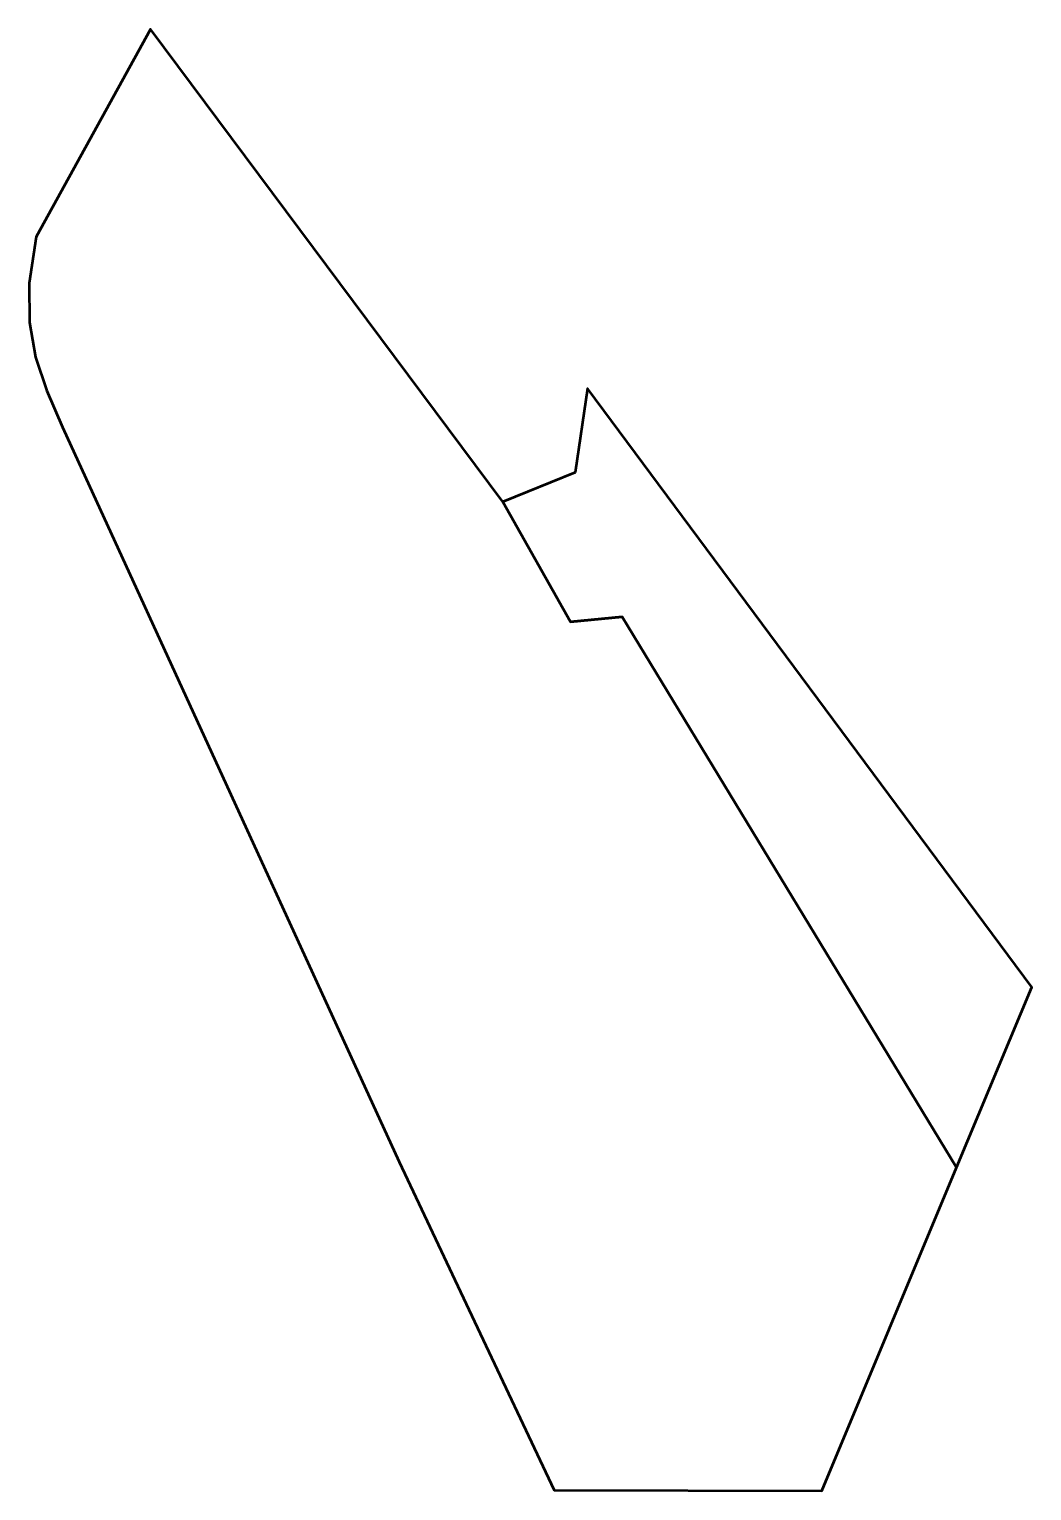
# Model space of a CAD drawing. Header units: metres. Extents: x 807932 to 808000, y 9157418 to 9157518.
import ezdxf

# ---------------------------------------------------------------- set-up
doc = ezdxf.new("R2010")
doc.units = ezdxf.units.M
doc.header["$MEASUREMENT"] = 0
doc.layers.add('2788-21024', color=1, linetype='Continuous')

msp = doc.modelspace()

# ---------------------------------------------------------------- linework, layer by layer
at = {"layer": '2788-21024', "color": 254, "lineweight": 53, "true_color": 0xcccccc}
msp.add_lwpolyline([(807956.98, 9157440.81), (807962.15, 9157429.88), (807967.6, 9157418.31), (807985.94, 9157418.28), (807995.17, 9157440.43), (807972.26, 9157478.15), (807968.71, 9157477.81), (807964.07, 9157486.04), (807939.94, 9157518.42), (807932.11, 9157504.2), (807931.63, 9157501.03), (807931.65, 9157498.32), (807932.06, 9157495.96), (807932.83, 9157493.65), (807933.91, 9157491.15)], close=True, dxfattribs=at)
at = {"layer": '2788-21024', "color": 3, "lineweight": 53, "true_color": 0x00ff00}
msp.add_lwpolyline([(807972.26, 9157478.15), (807995.17, 9157440.43), (808000.32, 9157452.79), (807969.89, 9157493.8), (807969.03, 9157488.05), (807964.07, 9157486.04), (807968.71, 9157477.81)], close=True, dxfattribs=at)

doc.saveas('drawing.dxf')
